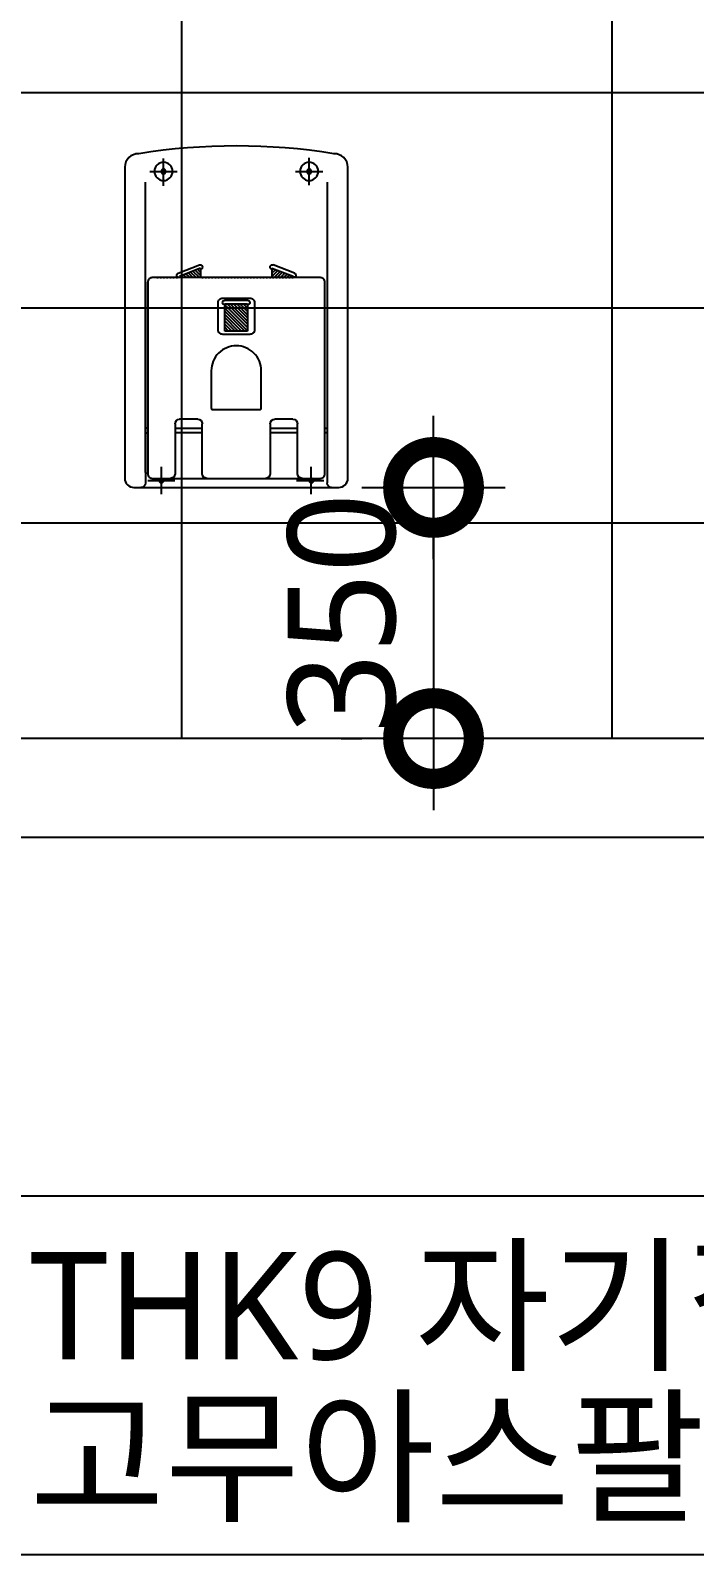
# Model space of a CAD drawing. Header units: millimetres. Extents: x 2213 to 82676, y 1050 to 28650.
# Drawn here: x 21369 to 22294, y 8450 to 10574 of the extents above; entities that cross this region are included whole.
import ezdxf
from ezdxf.enums import TextEntityAlignment as Align

# ---------------------------------------------------------------- set-up
doc = ezdxf.new("R2010")
doc.units = ezdxf.units.MM
doc.header["$LTSCALE"] = 200
doc.header["$PDMODE"] = 3
doc.layers.get('Defpoints').update_dxf_attribs({"color": 137})
for name, color, linetype in [('01HAT', 8, 'Continuous'), ('1', 1, 'Continuous'), ('2', 2, 'Continuous'), ('A-FIX', 5, 'Continuous'), ('DIM', 7, 'Continuous'), ('TEXT', 3, 'Continuous')]:
    doc.layers.add(name, color=color, linetype=linetype)
doc.layers.add('02Waste', color=171, linetype='Continuous', plot=False)
doc.styles.add('맑은고딕', font='malgun.ttf')
doc.styles.add('스타일1', font='malgun.ttf')
doc.dimstyles.new('CJA-50', dxfattribs={"dimscale": 50, "dimtxt": 3, "dimasz": 1, "dimexe": 2, "dimexo": 3, "dimgap": 1, "dimtad": 1, "dimdec": 0, "dimzin": 1, "dimdsep": 46, "dimlunit": 6, "dimtxsty": '스타일1', "dimblk": 'GAUN-DOT', "dimcen": -2, "dimdle": 2, "dimclrd": 256, "dimclre": 256, "dimclrt": 3, "dimadec": 0, "dimazin": 0, "dimtfac": 1, "dimtdec": 0, "dimtix": 1, "dimtmove": 2, "dimatfit": 3, "dimldrblk": 'DOTSMALL', "dimfxl": 1, "dimtolj": 1, "dimtzin": 1, "dimarcsym": 0})

# ---------------------------------------------------------------- blocks, each defined once
blk = doc.blocks.new('A$C1a0240c5')
at = {"layer": 'A-FIX', "ltscale": 0.3}
h = blk.add_hatch(dxfattribs=at)
h.set_pattern_fill('ANSI31', color=256, scale=25.352941, style=0)
h.set_pattern_definition([(45, (1353368.257, 2160801.7854), (-2.2409045786, 2.2409045786), [])])
edge = h.paths.add_edge_path()
edge.add_line((917.2, 1564.6), (946.7, 1553.1))
edge.add_line((917.2, 1564.6), (917.2, 1551.4))
edge.add_line((756.3, 1551.4), (984.5, 1551.4))
edge.add_line((946.7, 1553.1), (946.7, 1551.4))
h = blk.add_hatch(dxfattribs=at)
h.set_pattern_fill('ANSI31', color=256, scale=25.352941, style=0)
h.set_pattern_definition([(45, (1326381.0982, 2157843.8313), (-2.2409045786, 2.2409045786), [])])
h.paths.add_polyline_path([(883.3, 1515), (851.6, 1515), (851.6, 1476.9), (883.3, 1476.9)])
for p, q in [((765.9, 1680.3), (765.9, 1718.4)), ((968.9, 1679.3), (968.9, 1717.4)), ((740.8, 1684.2), (740.8, 1271.5)), ((784.9, 1699.4), (746.9, 1699.4)), ((987.9, 1699.4), (949.9, 1699.4)), ((994, 1279.5), (994, 1684.2)), ((786.4, 1557.6), (816, 1569.1)), ((817.7, 1564.6), (788.1, 1553.2)), ((788.1, 1553.2), (788.1, 1551.4)), ((790, 1553.9), (792.5, 1551.4)), ((793.3, 1555.2), (797, 1551.4)), ((796.5, 1556.4), (801.5, 1551.4)), ((799.7, 1557.7), (805.9, 1551.4)), ((802.9, 1558.9), (810.4, 1551.4)), ((806.1, 1560.1), (814.8, 1551.4)), ((809.4, 1561.4), (817.7, 1553.1)), ((812.5, 1562.6), (817.7, 1557.6)), ((815.9, 1563.9), (817.7, 1562.1)), ((817.7, 1564.6), (817.7, 1551.4)), ((818.3, 1563.2), (817.7, 1562.9)), ((916.6, 1563.2), (917.2, 1562.9)), ((917.2, 1564.6), (946.7, 1553.1)), ((917.2, 1564.6), (917.2, 1551.4)), ((948.4, 1557.5), (918.9, 1569.1)), ((946.7, 1553.1), (946.7, 1551.4)), ((990.9, 1277.9), (990.9, 1545.1)), ((867.4, 1519.7), (851.6, 1519.7)), ((883.3, 1515), (851.6, 1515)), ((851.6, 1515), (851.6, 1476.9)), ((883.3, 1519.7), (867.4, 1519.7)), ((883.3, 1476.9), (883.3, 1515)), ((851.6, 1476.9), (883.3, 1476.9)), ((744, 1341.3), (740.8, 1341.3)), ((782, 1277.9), (782, 1347.6)), ((820.1, 1341.3), (782, 1341.3)), ((788.4, 1353.9), (813.7, 1353.9)), ((820.1, 1347.6), (820.1, 1277.9)), ((914.8, 1277.9), (914.8, 1347.6)), ((952.8, 1341.3), (914.8, 1341.3)), ((921.1, 1353.9), (946.5, 1353.9)), ((952.8, 1347.6), (952.8, 1277.9)), ((990.9, 1341.3), (994, 1341.3)), ((740.8, 1334.9), (744, 1334.9)), ((782, 1334.9), (820.1, 1334.9)), ((914.8, 1334.9), (952.8, 1334.9)), ((994, 1334.9), (990.9, 1334.9)), ((762.9, 1249.3), (762.9, 1287.4)), ((971.9, 1249.3), (971.9, 1287.4)), ((994, 1279.5), (994, 1265.2)), ((740.8, 1273.6), (740.8, 1265.2)), ((783.4, 1268.4), (745.3, 1268.4)), ((990.9, 1268.4), (952.9, 1268.4))]:
    blk.add_line(p, q, dxfattribs=at)
for points in [[(1022.9, 1705.1), (1022.9, 1271.5, -0.414214), (1010.3, 1258.9), (1000.4, 1258.9), (734.5, 1258.9), (724.6, 1258.9, -0.414214), (711.9, 1271.5), (711.9, 1705.1, -0.41007), (731.3, 1724.1, -0.078941), (1003.5, 1724.1, -0.41007)], [(990.9, 1545.1), (990.9, 1277.9, -0.414214), (984.5, 1271.5), (959.2, 1271.5), (775.7, 1271.5), (750.3, 1271.5, -0.414214), (744, 1277.9), (744, 1545.1, -0.414214), (750.3, 1551.4), (984.5, 1551.4, -0.414214)], [(886.4, 1472.2, 0.414214), (892.8, 1478.5), (892.8, 1516.6, 0.414214), (886.4, 1522.9), (867.4, 1522.9), (848.4, 1522.9, 0.414214), (842.1, 1516.6), (842.1, 1478.5, 0.414214), (848.4, 1472.2)], [(867.4, 1367.6), (834.2, 1367.6, -0.414214), (832.6, 1369.2), (832.6, 1421.5, -0.414214), (867.4, 1456.3, -0.414214), (902.3, 1421.5), (902.3, 1369.2, -0.414214), (900.7, 1367.6)]]:
    blk.add_lwpolyline(points, format="xyb", close=True, dxfattribs=at)
for centre, radius in [((765.9, 1699.4), 12.7), ((765.9, 1699.4), 3.17), ((968.9, 1699.4), 12.7), ((968.9, 1699.4), 3.17), ((762.9, 1268.4), 3.17), ((971.9, 1268.4), 3.17)]:
    blk.add_circle(centre, radius, dxfattribs=at)
for centre, radius, start, end in [((787.6, 1554.6), 3.17, 111.238, 201.238), ((787.6, 1554.6), 3.17, 201.238, 280.4351), ((817.1, 1566.1), 3.17, 21.238, 111.238), ((817.1, 1566.1), 3.17, 291.238, 21.238), ((917.8, 1566.1), 3.17, 158.6861, 248.6861), ((917.8, 1566.1), 3.17, 68.6861, 158.6861), ((947.3, 1554.6), 3.17, 259.5289, 338.6861), ((947.3, 1554.6), 3.17, 338.6861, 68.6861), ((851.6, 1516.6), 3.17, 90, 180), ((851.6, 1516.6), 3.17, 180, 270), ((883.3, 1516.6), 3.17, 0, 90), ((883.3, 1516.6), 3.17, 270, 0), ((788.4, 1347.6), 6.34, 90, 180), ((813.7, 1347.6), 6.34, 0, 90), ((921.1, 1347.6), 6.34, 90, 180), ((946.5, 1347.6), 6.34, 0, 90), ((775.7, 1277.9), 6.34, 270, 0), ((826.4, 1277.9), 6.34, 180, 270), ((908.5, 1277.9), 6.34, 270, 0), ((959.2, 1277.9), 6.34, 180, 270), ((734.5, 1265.2), 6.34, 270, 0), ((1000.4, 1265.2), 6.34, 180, 270)]:
    blk.add_arc(centre, radius, start, end, dxfattribs=at)
blk = doc.blocks.new('GAUN-DOT')
at = {"linetype": 'ByBlock'}
for p, q in [((0, -2), (0, 2)), ((2, 0), (-2, 0))]:
    blk.add_line(p, q, dxfattribs=at)
at = {"const_width": 2.25}
blk.add_lwpolyline([(0, 0.28125, 1), (0, -0.28125, 1)], format="xyb", close=True, dxfattribs=at)
blk = doc.blocks.new('*D373')
at = {"layer": 'Defpoints', "color": 0, "transparency": 16777216}
for p in [(21747.4, 9937.4), (21930.6, 9587.4), (21951.9, 9587.4)]:
    blk.add_point(p, dxfattribs=at)
at = {"layer": 'DIM', "lineweight": -2, "transparency": 16777216}
for p, q in [((21930.6, 9987.4), (21930.6, 10037.4)), ((21897.4, 9937.4), (22030.6, 9937.4)), ((21930.6, 9937.4), (21930.6, 9587.4)), ((21801.9, 9587.4), (21830.6, 9587.4)), ((21930.6, 9537.4), (21930.6, 9487.4))]:
    blk.add_line(p, q, dxfattribs=at)
at = {"layer": 'DIM', "lineweight": -2, "transparency": 16777216, "xscale": 50, "yscale": 50, "zscale": 50}
for p, rotation in [((21930.6, 9937.4), 270), ((21930.6, 9587.4), 90)]:
    blk.add_blockref('GAUN-DOT', p, dxfattribs=dict(at, rotation=rotation))
at = {"layer": 'DIM', "color": 3, "transparency": 16777216, "insert": (21803.1, 9762.4), "char_height": 150, "attachment_point": 5, "rotation": 90, "style": '맑은고딕'}
blk.add_mtext('\\A1;350', dxfattribs=at)
blk = doc.blocks.new('_DotSmall')
at = {"layer": 'DIM'}
h = blk.add_hatch(color=256, dxfattribs=at)
edge = h.paths.add_edge_path()
edge.add_arc((0, 0), 0.2, 0, 360)
at = {"layer": 'DIM', "linetype": 'ByBlock'}
blk.add_circle((0, 0), 0.2, dxfattribs=at)

msp = doc.modelspace()

# ---------------------------------------------------------------- linework, layer by layer
at = {"layer": '01HAT'}
for p, q in [((21579.1, 11987.4), (21579.1, 9587.4)), ((22179.1, 11987.4), (22179.1, 9587.4)), ((23979.1, 10487.4), (20199.1, 10487.4)), ((23979.1, 10187.4), (20349.1, 10187.4, 0)), ((23979.1, 9887.4), (20199.1, 9887.4))]:
    msp.add_line(p, q, dxfattribs=at)
at = {"layer": '02Waste'}
for points in [[(18134.7, 8450), (25799, 8450), (25799, 13495), (18134.7, 13495)], [(18634.7, 8950), (25299, 8950), (25299, 12995), (18634.7, 12995)]]:
    msp.add_lwpolyline(points, close=True, dxfattribs=at)
msp.add_lwpolyline([(19134.7, 9450), (24799, 9450), (24799, 12495), (19134.7, 12495), (19134.7, 9450)], dxfattribs=at)
at = {"layer": '1'}
msp.add_line((24799, 9587.4), (19134.7, 9587.4), dxfattribs=at)
at = {"layer": '2'}
msp.add_lwpolyline([(20199.1, 11987.4), (23979.1, 11987.4), (23979.1, 9587.4), (20199.1, 9587.4)], close=True, dxfattribs=at)

# ---------------------------------------------------------------- block references
at = {"layer": 'A-FIX', "ltscale": 0.3, "xscale": -1}
msp.add_blockref('A$C1a0240c5', (22523.1, 8678.5), dxfattribs=at)

# ---------------------------------------------------------------- texts
at = {"layer": 'TEXT', "color": 3, "style": '스타일1'}
for s, p in [('THK9 자기질타일(300X300)(논슬립타일)', (21367.8, 8796.9)), ('고무아스팔트3층도막방수/THK10 방수층보호재', (21367.8, 8586))]:
    msp.add_text(s, height=150, dxfattribs=at).set_placement(p, align=Align.MIDDLE_LEFT)

# ---------------------------------------------------------------- dimensions: what is measured, and where the dimension line sits
at = {"layer": 'DIM'}
dim = msp.add_linear_dim(base=(21930.6, 9587.4), p1=(21747.4, 9937.4), p2=(21951.9, 9587.4), angle=90, dimstyle='CJA-50', override={"dimtxsty": '맑은고딕'}, dxfattribs=at)
dim.commit()
dim.dimension.update_dxf_attribs({"geometry": '*D373', "text_midpoint": (21803.1, 9762.4)})

doc.saveas('drawing.dxf')
